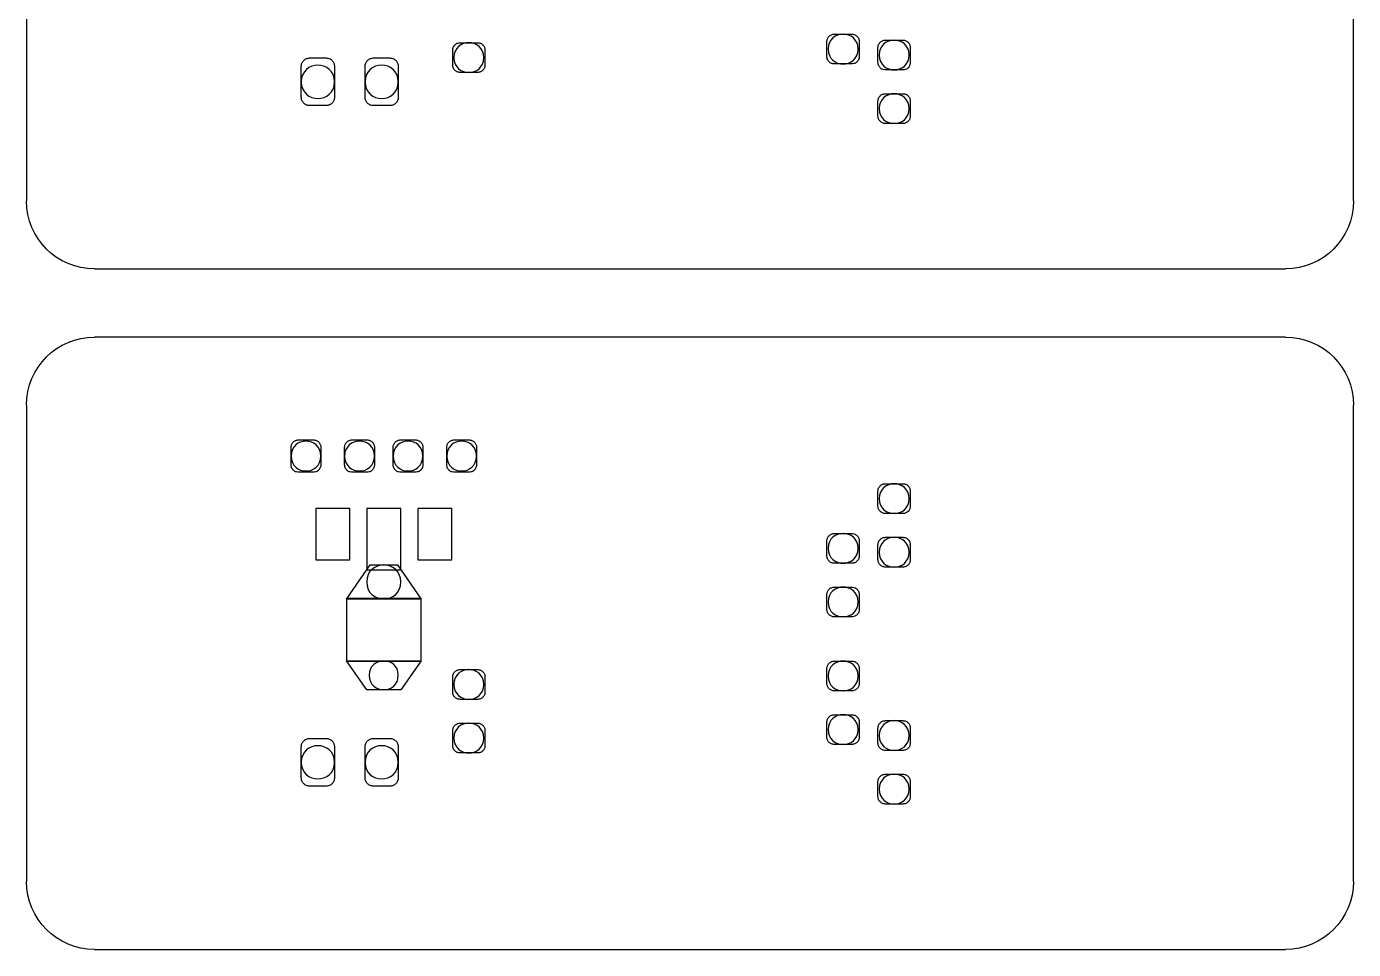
# Model space of a CAD drawing. Extents: x 5 to 105, y 5 to 103.
# Drawn here: x 66.05 to 105.05, y 24.95 to 52.08 of the extents above; entities that cross this region are included whole.
import ezdxf

# ---------------------------------------------------------------- set-up
doc = ezdxf.new("R2010")
doc.units = 0
doc.layers.get('0').update_dxf_attribs({"linetype": 'CONTINUOUS'})

msp = doc.modelspace()

# ---------------------------------------------------------------- linework, layer by layer
at = {"color": 5}
for points in [[(66.054877, 60.95476), (66.054877, 46.955271)], [(105.054748, 46.955271), (105.054748, 60.95476)], [(68.054416, 44.95436), (103.055209, 44.95436)], [(103.055209, 42.954822), (68.054416, 42.954822)], [(66.054877, 40.955283), (66.054877, 26.954422)], [(105.054748, 26.954422), (105.054748, 40.955283)], [(68.054416, 24.954883), (103.055209, 24.954883)]]:
    msp.add_lwpolyline(points, dxfattribs=at)
at = {"color": 7}
for points in [[(79.332281, 51.603396), (79.354329, 51.60064), (79.375, 51.595128), (79.394293, 51.588238), (79.414963, 51.578591), (79.432878, 51.567567), (79.449414, 51.555165), (79.465951, 51.541384), (79.493511, 51.508311), (79.504536, 51.489019), (79.512804, 51.469726), (79.521072, 51.449056), (79.52934, 51.407715), (79.52934, 50.92678), (79.521072, 50.885438), (79.512804, 50.864768), (79.504536, 50.845475), (79.493511, 50.827561), (79.479731, 50.809646), (79.465951, 50.794488), (79.449414, 50.779329), (79.432878, 50.766927), (79.414963, 50.755903), (79.394293, 50.746256), (79.375, 50.739366), (79.354329, 50.733854), (79.332281, 50.731098), (79.31161, 50.72972), (78.79898, 50.72972), (78.776932, 50.731098), (78.756261, 50.733854), (78.73559, 50.739366), (78.71492, 50.746256), (78.695627, 50.755903), (78.677713, 50.766927), (78.659798, 50.779329), (78.629481, 50.809646), (78.617079, 50.827561), (78.606055, 50.845475), (78.596409, 50.864768), (78.589518, 50.885438), (78.584006, 50.906109), (78.58125, 50.92678), (78.579872, 50.948828), (78.579872, 51.385666), (78.58125, 51.407715), (78.584006, 51.428385), (78.589518, 51.449056), (78.596409, 51.469726), (78.606055, 51.489019), (78.617079, 51.508311), (78.629481, 51.524848), (78.64464, 51.541384), (78.659798, 51.555165), (78.677713, 51.567567), (78.695627, 51.578591), (78.71492, 51.588238), (78.73559, 51.595128), (78.756261, 51.60064), (78.776932, 51.603396), (78.79898, 51.604774), (79.31161, 51.604774)], [(90.33316, 51.854199), (90.35383, 51.851443), (90.374501, 51.845931), (90.395171, 51.837663), (90.414464, 51.829395), (90.432378, 51.81837), (90.450293, 51.805968), (90.48061, 51.775651), (90.493012, 51.757737), (90.504036, 51.739822), (90.513683, 51.72053), (90.520573, 51.699859), (90.526085, 51.679188), (90.528841, 51.65714), (90.530219, 51.636469), (90.530219, 51.198253), (90.528841, 51.177582), (90.526085, 51.155534), (90.520573, 51.134863), (90.513683, 51.115571), (90.504036, 51.096278), (90.493012, 51.076986), (90.48061, 51.060449), (90.465451, 51.043913), (90.450293, 51.030132), (90.432378, 51.016352), (90.414464, 51.005328), (90.395171, 50.99706), (90.374501, 50.988791), (90.33316, 50.980523), (89.77781, 50.980523), (89.755762, 50.984657), (89.735091, 50.988791), (89.714421, 50.99706), (89.695128, 51.005328), (89.677214, 51.016352), (89.659299, 51.030132), (89.644141, 51.043913), (89.628982, 51.060449), (89.61658, 51.076986), (89.605556, 51.096278), (89.589019, 51.134863), (89.583507, 51.155534), (89.580751, 51.177582), (89.579373, 51.198253), (89.579373, 51.636469), (89.580751, 51.65714), (89.583507, 51.679188), (89.589019, 51.699859), (89.597288, 51.72053), (89.605556, 51.739822), (89.61658, 51.757737), (89.628982, 51.775651), (89.659299, 51.805968), (89.677214, 51.81837), (89.695128, 51.829395), (89.714421, 51.837663), (89.735091, 51.845931), (89.755762, 51.851443), (89.77781, 51.854199), (89.798481, 51.855577), (90.311111, 51.855577)], [(91.832465, 51.679188), (91.854514, 51.676432), (91.875185, 51.67092), (91.91377, 51.654384), (91.933062, 51.643359), (91.949598, 51.630957), (91.966135, 51.615799), (91.979915, 51.60064), (91.993696, 51.582726), (92.00472, 51.564811), (92.012988, 51.545519), (92.019878, 51.524848), (92.025391, 51.504178), (92.029525, 51.482129), (92.029525, 51.002572), (92.025391, 50.980523), (92.019878, 50.959852), (92.012988, 50.94056), (92.00472, 50.921267), (91.993696, 50.901975), (91.966135, 50.868902), (91.933062, 50.841341), (91.91377, 50.830317), (91.875185, 50.81378), (91.854514, 50.809646), (91.832465, 50.805512), (91.277116, 50.805512), (91.235775, 50.81378), (91.215104, 50.822049), (91.195812, 50.830317), (91.176519, 50.841341), (91.143446, 50.868902), (91.129666, 50.885438), (91.117263, 50.901975), (91.106239, 50.921267), (91.096593, 50.94056), (91.089703, 50.959852), (91.08419, 50.980523), (91.081435, 51.002572), (91.080057, 51.023242), (91.080057, 51.461458), (91.081435, 51.482129), (91.08419, 51.504178), (91.089703, 51.524848), (91.096593, 51.545519), (91.106239, 51.564811), (91.117263, 51.582726), (91.129666, 51.60064), (91.143446, 51.615799), (91.159983, 51.630957), (91.176519, 51.643359), (91.195812, 51.654384), (91.215104, 51.662652), (91.235775, 51.67092), (91.256445, 51.676432), (91.277116, 51.679188), (91.299164, 51.680566), (91.811795, 51.680566)], [(74.885352, 51.154156), (74.908778, 51.150022), (74.932205, 51.144509), (74.954253, 51.136241), (74.976302, 51.126595), (74.996973, 51.114193), (75.016265, 51.099034), (75.03418, 51.083876), (75.049338, 51.065961), (75.064497, 51.046669), (75.075521, 51.025998), (75.086545, 51.00395), (75.094814, 50.981901), (75.100326, 50.958474), (75.10446, 50.935048), (75.10446, 49.974555), (75.100326, 49.951128), (75.094814, 49.927702), (75.086545, 49.905653), (75.075521, 49.883605), (75.064497, 49.862934), (75.049338, 49.843641), (75.03418, 49.825727), (75.016265, 49.810568), (74.996973, 49.79541), (74.976302, 49.784386), (74.954253, 49.773362), (74.932205, 49.765093), (74.908778, 49.759581), (74.885352, 49.756825), (74.860547, 49.755447), (74.374099, 49.755447), (74.349295, 49.756825), (74.325868, 49.759581), (74.302441, 49.765093), (74.280393, 49.773362), (74.258344, 49.784386), (74.237674, 49.79541), (74.201845, 49.825727), (74.185308, 49.843641), (74.171528, 49.862934), (74.159126, 49.883605), (74.148101, 49.905653), (74.139833, 49.927702), (74.134321, 49.951128), (74.131565, 49.974555), (74.130187, 49.99936), (74.130187, 50.911621), (74.131565, 50.935048), (74.134321, 50.958474), (74.139833, 50.981901), (74.148101, 51.00395), (74.159126, 51.025998), (74.171528, 51.046669), (74.185308, 51.065961), (74.201845, 51.083876), (74.237674, 51.114193), (74.258344, 51.126595), (74.280393, 51.136241), (74.302441, 51.144509), (74.325868, 51.150022), (74.349295, 51.154156), (74.374099, 51.155534), (74.860547, 51.155534)], [(76.759484, 51.154156), (76.784288, 51.150022), (76.806337, 51.144509), (76.829763, 51.136241), (76.851812, 51.126595), (76.871105, 51.114193), (76.890397, 51.099034), (76.908312, 51.083876), (76.924848, 51.065961), (76.938628, 51.046669), (76.951031, 51.025998), (76.962055, 51.00395), (76.968945, 50.981901), (76.975836, 50.958474), (76.978591, 50.935048), (76.97997, 50.911621), (76.97997, 49.99936), (76.978591, 49.974555), (76.975836, 49.951128), (76.968945, 49.927702), (76.962055, 49.905653), (76.951031, 49.883605), (76.938628, 49.862934), (76.924848, 49.843641), (76.908312, 49.825727), (76.890397, 49.810568), (76.871105, 49.79541), (76.851812, 49.784386), (76.829763, 49.773362), (76.806337, 49.765093), (76.784288, 49.759581), (76.759484, 49.756825), (76.736057, 49.755447), (76.248231, 49.755447), (76.224805, 49.756825), (76.201378, 49.759581), (76.177951, 49.765093), (76.155903, 49.773362), (76.133854, 49.784386), (76.113184, 49.79541), (76.093891, 49.810568), (76.075977, 49.825727), (76.060818, 49.843641), (76.04566, 49.862934), (76.033257, 49.883605), (76.023611, 49.905653), (76.015343, 49.927702), (76.009831, 49.951128), (76.005697, 49.974555), (76.004319, 49.99936), (76.004319, 50.911621), (76.005697, 50.935048), (76.009831, 50.958474), (76.015343, 50.981901), (76.023611, 51.00395), (76.033257, 51.025998), (76.04566, 51.046669), (76.060818, 51.065961), (76.075977, 51.083876), (76.093891, 51.099034), (76.113184, 51.114193), (76.133854, 51.126595), (76.155903, 51.136241), (76.177951, 51.144509), (76.201378, 51.150022), (76.224805, 51.154156), (76.248231, 51.155534), (76.736057, 51.155534)], [(91.832465, 50.104091), (91.854514, 50.101335), (91.875185, 50.095822), (91.894477, 50.088932), (91.91377, 50.079286), (91.933062, 50.068262), (91.949598, 50.055859), (91.966135, 50.040701), (91.979915, 50.025542), (91.993696, 50.007628), (92.00472, 49.989714), (92.012988, 49.970421), (92.019878, 49.949751), (92.025391, 49.92908), (92.029525, 49.907031), (92.029525, 49.427474), (92.025391, 49.405425), (92.019878, 49.384755), (92.012988, 49.365462), (92.00472, 49.34617), (91.993696, 49.326877), (91.966135, 49.293804), (91.933062, 49.266244), (91.91377, 49.255219), (91.894477, 49.246951), (91.875185, 49.240061), (91.854514, 49.234549), (91.832465, 49.230414), (91.277116, 49.230414), (91.256445, 49.234549), (91.235775, 49.240061), (91.215104, 49.246951), (91.195812, 49.255219), (91.176519, 49.266244), (91.143446, 49.293804), (91.129666, 49.310341), (91.117263, 49.326877), (91.106239, 49.34617), (91.096593, 49.365462), (91.089703, 49.384755), (91.08419, 49.405425), (91.081435, 49.427474), (91.080057, 49.448145), (91.080057, 49.886361), (91.081435, 49.907031), (91.08419, 49.92908), (91.089703, 49.949751), (91.096593, 49.970421), (91.106239, 49.989714), (91.117263, 50.007628), (91.129666, 50.025542), (91.143446, 50.040701), (91.159983, 50.055859), (91.176519, 50.068262), (91.195812, 50.079286), (91.215104, 50.088932), (91.235775, 50.095822), (91.256445, 50.101335), (91.277116, 50.104091), (91.299164, 50.105469), (91.811795, 50.105469)], [(74.507769, 39.928657), (74.52844, 39.925901), (74.54911, 39.920388), (74.569781, 39.913498), (74.589073, 39.903852), (74.608366, 39.892828), (74.624902, 39.880425), (74.641439, 39.865267), (74.655219, 39.850108), (74.667622, 39.832194), (74.678646, 39.81428), (74.688292, 39.794987), (74.695182, 39.774316), (74.700694, 39.753646), (74.703451, 39.732975), (74.704829, 39.710927), (74.704829, 39.198296), (74.703451, 39.177626), (74.700694, 39.155577), (74.695182, 39.134907), (74.688292, 39.115614), (74.678646, 39.094943), (74.667622, 39.077029), (74.655219, 39.060493), (74.641439, 39.043956), (74.608366, 39.016395), (74.589073, 39.005371), (74.569781, 38.997103), (74.54911, 38.988835), (74.507769, 38.980566), (74.026834, 38.980566), (73.985493, 38.988835), (73.964822, 38.997103), (73.94553, 39.005371), (73.927615, 39.016395), (73.909701, 39.030176), (73.894542, 39.043956), (73.879384, 39.060493), (73.866981, 39.077029), (73.855957, 39.094943), (73.846311, 39.115614), (73.839421, 39.134907), (73.833909, 39.155577), (73.831152, 39.177626), (73.829774, 39.198296), (73.829774, 39.710927), (73.831152, 39.732975), (73.833909, 39.753646), (73.839421, 39.774316), (73.846311, 39.794987), (73.855957, 39.81428), (73.866981, 39.832194), (73.879384, 39.850108), (73.909701, 39.880425), (73.927615, 39.892828), (73.94553, 39.903852), (73.964822, 39.913498), (73.985493, 39.920388), (74.006163, 39.925901), (74.026834, 39.928657), (74.048882, 39.930035), (74.48572, 39.930035)], [(76.082867, 39.928657), (76.103538, 39.925901), (76.124208, 39.920388), (76.144878, 39.913498), (76.164171, 39.903852), (76.182086, 39.892828), (76.2, 39.880425), (76.216536, 39.865267), (76.230317, 39.850108), (76.242719, 39.832194), (76.253744, 39.81428), (76.26339, 39.794987), (76.27028, 39.774316), (76.275792, 39.753646), (76.278548, 39.732975), (76.279926, 39.710927), (76.279926, 39.198296), (76.278548, 39.177626), (76.275792, 39.155577), (76.27028, 39.134907), (76.26339, 39.115614), (76.253744, 39.094943), (76.242719, 39.077029), (76.230317, 39.060493), (76.216536, 39.043956), (76.2, 39.030176), (76.182086, 39.016395), (76.164171, 39.005371), (76.144878, 38.997103), (76.124208, 38.988835), (76.082867, 38.980566), (75.601932, 38.980566), (75.56059, 38.988835), (75.53992, 38.997103), (75.520627, 39.005371), (75.502713, 39.016395), (75.484798, 39.030176), (75.46964, 39.043956), (75.454481, 39.060493), (75.442079, 39.077029), (75.431055, 39.094943), (75.421409, 39.115614), (75.414518, 39.134907), (75.409006, 39.155577), (75.40625, 39.177626), (75.404872, 39.198296), (75.404872, 39.710927), (75.40625, 39.732975), (75.409006, 39.753646), (75.414518, 39.774316), (75.421409, 39.794987), (75.431055, 39.81428), (75.442079, 39.832194), (75.454481, 39.850108), (75.484798, 39.880425), (75.502713, 39.892828), (75.520627, 39.903852), (75.53992, 39.913498), (75.56059, 39.920388), (75.581261, 39.925901), (75.601932, 39.928657), (75.62398, 39.930035), (76.060818, 39.930035)], [(77.507758, 39.928657), (77.528429, 39.925901), (77.549099, 39.920388), (77.56977, 39.913498), (77.589062, 39.903852), (77.608355, 39.892828), (77.624892, 39.880425), (77.641428, 39.865267), (77.655208, 39.850108), (77.667611, 39.832194), (77.678635, 39.81428), (77.688281, 39.794987), (77.695171, 39.774316), (77.700684, 39.753646), (77.70344, 39.732975), (77.704818, 39.710927), (77.704818, 39.198296), (77.70344, 39.177626), (77.700684, 39.155577), (77.695171, 39.134907), (77.688281, 39.115614), (77.678635, 39.094943), (77.667611, 39.077029), (77.655208, 39.060493), (77.641428, 39.043956), (77.608355, 39.016395), (77.589062, 39.005371), (77.56977, 38.997103), (77.549099, 38.988835), (77.507758, 38.980566), (77.026823, 38.980566), (76.985482, 38.988835), (76.964811, 38.997103), (76.945519, 39.005371), (76.927604, 39.016395), (76.90969, 39.030176), (76.894531, 39.043956), (76.879373, 39.060493), (76.86697, 39.077029), (76.855946, 39.094943), (76.8463, 39.115614), (76.83941, 39.134907), (76.833898, 39.155577), (76.831142, 39.177626), (76.829763, 39.198296), (76.829763, 39.710927), (76.831142, 39.732975), (76.833898, 39.753646), (76.83941, 39.774316), (76.8463, 39.794987), (76.855946, 39.81428), (76.86697, 39.832194), (76.879373, 39.850108), (76.90969, 39.880425), (76.927604, 39.892828), (76.945519, 39.903852), (76.964811, 39.913498), (76.985482, 39.920388), (77.006152, 39.925901), (77.026823, 39.928657), (77.048872, 39.930035), (77.48571, 39.930035)], [(79.082856, 39.928657), (79.103527, 39.925901), (79.124197, 39.920388), (79.144868, 39.913498), (79.16416, 39.903852), (79.183453, 39.892828), (79.199989, 39.880425), (79.216526, 39.865267), (79.230306, 39.850108), (79.242708, 39.832194), (79.253733, 39.81428), (79.263379, 39.794987), (79.270269, 39.774316), (79.275781, 39.753646), (79.278538, 39.732975), (79.279915, 39.710927), (79.279915, 39.198296), (79.278538, 39.177626), (79.275781, 39.155577), (79.270269, 39.134907), (79.263379, 39.115614), (79.253733, 39.094943), (79.242708, 39.077029), (79.230306, 39.060493), (79.216526, 39.043956), (79.183453, 39.016395), (79.16416, 39.005371), (79.144868, 38.997103), (79.124197, 38.988835), (79.082856, 38.980566), (78.601921, 38.980566), (78.560579, 38.988835), (78.539909, 38.997103), (78.520616, 39.005371), (78.502702, 39.016395), (78.484788, 39.030176), (78.469629, 39.043956), (78.45447, 39.060493), (78.442068, 39.077029), (78.431044, 39.094943), (78.421398, 39.115614), (78.414507, 39.134907), (78.408995, 39.155577), (78.406239, 39.177626), (78.404861, 39.198296), (78.404861, 39.710927), (78.406239, 39.732975), (78.408995, 39.753646), (78.414507, 39.774316), (78.421398, 39.794987), (78.431044, 39.81428), (78.442068, 39.832194), (78.45447, 39.850108), (78.484788, 39.880425), (78.502702, 39.892828), (78.520616, 39.903852), (78.539909, 39.913498), (78.560579, 39.920388), (78.58125, 39.925901), (78.601921, 39.928657), (78.623969, 39.930035), (79.060807, 39.930035)], [(91.832465, 38.641569), (91.854514, 38.638813), (91.875185, 38.633301), (91.894477, 38.62641), (91.91377, 38.616764), (91.933062, 38.60574), (91.949598, 38.593337), (91.966135, 38.578179), (91.979915, 38.563021), (91.993696, 38.545106), (92.00472, 38.527192), (92.012988, 38.507899), (92.019878, 38.487229), (92.025391, 38.466558), (92.029525, 38.444509), (92.029525, 37.964952), (92.025391, 37.942903), (92.019878, 37.922233), (92.012988, 37.90294), (92.00472, 37.883648), (91.993696, 37.864355), (91.966135, 37.831282), (91.933062, 37.803722), (91.91377, 37.792697), (91.894477, 37.784429), (91.875185, 37.777539), (91.854514, 37.772027), (91.832465, 37.767893), (91.277116, 37.767893), (91.256445, 37.772027), (91.235775, 37.777539), (91.215104, 37.784429), (91.195812, 37.792697), (91.176519, 37.803722), (91.143446, 37.831282), (91.129666, 37.847819), (91.117263, 37.864355), (91.106239, 37.883648), (91.096593, 37.90294), (91.089703, 37.922233), (91.08419, 37.942903), (91.081435, 37.964952), (91.080057, 37.985623), (91.080057, 38.423839), (91.081435, 38.444509), (91.08419, 38.466558), (91.089703, 38.487229), (91.096593, 38.507899), (91.106239, 38.527192), (91.117263, 38.545106), (91.129666, 38.563021), (91.143446, 38.578179), (91.159983, 38.593337), (91.176519, 38.60574), (91.195812, 38.616764), (91.215104, 38.62641), (91.235775, 38.633301), (91.256445, 38.638813), (91.277116, 38.641569), (91.299164, 38.642947), (91.811795, 38.642947)], [(74.554623, 36.409147), (75.555078, 36.409147), (75.555078, 37.909831), (74.554623, 37.909831)], [(76.055306, 36.112869), (77.055762, 36.112869), (77.055762, 37.912587), (76.055306, 37.912587)], [(77.554612, 36.409147), (78.555067, 36.409147), (78.555067, 37.909831), (77.554612, 37.909831)], [(90.33316, 37.17947), (90.374501, 37.171202), (90.395171, 37.162934), (90.414464, 37.154666), (90.432378, 37.143641), (90.450293, 37.129861), (90.465451, 37.116081), (90.48061, 37.099544), (90.493012, 37.083008), (90.504036, 37.063715), (90.513683, 37.044423), (90.520573, 37.02513), (90.526085, 37.00446), (90.528841, 36.982411), (90.530219, 36.96174), (90.530219, 36.523524), (90.528841, 36.502854), (90.526085, 36.480805), (90.520573, 36.460134), (90.513683, 36.439464), (90.504036, 36.420171), (90.493012, 36.402257), (90.48061, 36.384343), (90.450293, 36.354026), (90.432378, 36.341623), (90.414464, 36.330599), (90.395171, 36.320953), (90.374501, 36.314062), (90.35383, 36.30855), (90.33316, 36.305794), (90.311111, 36.304416), (89.798481, 36.304416), (89.77781, 36.305794), (89.755762, 36.30855), (89.735091, 36.314062), (89.714421, 36.320953), (89.695128, 36.330599), (89.677214, 36.341623), (89.659299, 36.354026), (89.628982, 36.384343), (89.61658, 36.402257), (89.605556, 36.420171), (89.597288, 36.439464), (89.589019, 36.460134), (89.583507, 36.480805), (89.580751, 36.502854), (89.579373, 36.523524), (89.579373, 36.96174), (89.580751, 36.982411), (89.583507, 37.00446), (89.589019, 37.02513), (89.605556, 37.063715), (89.61658, 37.083008), (89.628982, 37.099544), (89.644141, 37.116081), (89.659299, 37.129861), (89.677214, 37.143641), (89.695128, 37.154666), (89.714421, 37.162934), (89.735091, 37.171202), (89.755762, 37.175336), (89.77781, 37.17947)], [(91.832465, 37.066471), (91.854514, 37.063715), (91.875185, 37.058203), (91.894477, 37.051313), (91.91377, 37.041667), (91.933062, 37.030642), (91.949598, 37.01824), (91.966135, 37.003082), (91.979915, 36.987923), (91.993696, 36.970009), (92.00472, 36.952094), (92.012988, 36.932802), (92.019878, 36.912131), (92.025391, 36.891461), (92.029525, 36.87079), (92.029525, 36.389855), (92.025391, 36.369184), (92.019878, 36.347135), (92.012988, 36.327843), (92.00472, 36.30855), (91.993696, 36.289258), (91.966135, 36.256185), (91.949598, 36.242405), (91.933062, 36.230002), (91.91377, 36.218978), (91.894477, 36.209332), (91.875185, 36.202441), (91.854514, 36.196929), (91.832465, 36.194173), (91.811795, 36.192795), (91.299164, 36.192795), (91.277116, 36.194173), (91.256445, 36.196929), (91.235775, 36.202441), (91.215104, 36.209332), (91.195812, 36.218978), (91.176519, 36.230002), (91.159983, 36.242405), (91.143446, 36.256185), (91.129666, 36.272721), (91.117263, 36.289258), (91.106239, 36.30855), (91.096593, 36.327843), (91.089703, 36.347135), (91.08419, 36.369184), (91.081435, 36.389855), (91.080057, 36.411903), (91.080057, 36.848741), (91.081435, 36.87079), (91.08419, 36.891461), (91.089703, 36.912131), (91.096593, 36.932802), (91.106239, 36.952094), (91.117263, 36.970009), (91.129666, 36.987923), (91.143446, 37.003082), (91.159983, 37.01824), (91.176519, 37.030642), (91.195812, 37.041667), (91.215104, 37.051313), (91.235775, 37.058203), (91.256445, 37.063715), (91.277116, 37.066471), (91.299164, 37.067849), (91.811795, 37.067849)], [(75.454481, 35.254351), (76.154525, 36.254807), (76.955165, 36.254807), (77.655208, 35.254351)], [(90.33316, 35.604373), (90.374501, 35.596105), (90.395171, 35.587836), (90.414464, 35.579568), (90.432378, 35.568544), (90.450293, 35.554763), (90.465451, 35.540983), (90.48061, 35.524447), (90.493012, 35.50791), (90.504036, 35.489995), (90.513683, 35.469325), (90.520573, 35.450032), (90.526085, 35.429362), (90.528841, 35.407313), (90.530219, 35.386643), (90.530219, 34.948427), (90.528841, 34.927756), (90.526085, 34.905707), (90.520573, 34.885037), (90.513683, 34.864366), (90.504036, 34.845074), (90.493012, 34.827159), (90.48061, 34.810623), (90.465451, 34.794086), (90.450293, 34.780306), (90.432378, 34.766526), (90.414464, 34.755501), (90.395171, 34.747233), (90.374501, 34.738965), (90.33316, 34.730697), (90.311111, 34.729318), (89.798481, 34.729318), (89.77781, 34.730697), (89.755762, 34.734831), (89.735091, 34.738965), (89.714421, 34.747233), (89.695128, 34.755501), (89.677214, 34.766526), (89.659299, 34.780306), (89.644141, 34.794086), (89.628982, 34.810623), (89.61658, 34.827159), (89.605556, 34.845074), (89.597288, 34.864366), (89.589019, 34.885037), (89.583507, 34.905707), (89.580751, 34.927756), (89.579373, 34.948427), (89.579373, 35.386643), (89.580751, 35.407313), (89.583507, 35.429362), (89.589019, 35.450032), (89.597288, 35.469325), (89.605556, 35.489995), (89.61658, 35.50791), (89.628982, 35.524447), (89.644141, 35.540983), (89.659299, 35.554763), (89.677214, 35.568544), (89.695128, 35.579568), (89.714421, 35.587836), (89.735091, 35.596105), (89.755762, 35.600239), (89.77781, 35.604373)], [(75.454481, 33.425694), (77.65383, 33.425694), (77.65383, 35.265376), (75.454481, 35.265376)], [(77.655208, 33.436719), (77.054384, 32.586469), (76.055306, 32.586469), (75.454481, 33.436719)], [(79.332281, 33.179026), (79.354329, 33.17627), (79.375, 33.170757), (79.394293, 33.163867), (79.414963, 33.154221), (79.432878, 33.143197), (79.449414, 33.130794), (79.465951, 33.115636), (79.479731, 33.100477), (79.493511, 33.082563), (79.504536, 33.064648), (79.512804, 33.045356), (79.521072, 33.024685), (79.52934, 32.983344), (79.52934, 32.502409), (79.525206, 32.481738), (79.521072, 32.45969), (79.504536, 32.421105), (79.493511, 32.401812), (79.465951, 32.368739), (79.432878, 32.341178), (79.414963, 32.330154), (79.394293, 32.321886), (79.375, 32.314995), (79.354329, 32.309483), (79.332281, 32.306727), (79.31161, 32.305349), (78.79898, 32.305349), (78.776932, 32.306727), (78.756261, 32.309483), (78.73559, 32.314995), (78.71492, 32.321886), (78.695627, 32.330154), (78.677713, 32.341178), (78.659798, 32.354959), (78.64464, 32.368739), (78.629481, 32.385276), (78.617079, 32.401812), (78.606055, 32.421105), (78.596409, 32.440397), (78.589518, 32.45969), (78.584006, 32.481738), (78.58125, 32.502409), (78.579872, 32.523079), (78.579872, 32.961296), (78.58125, 32.983344), (78.584006, 33.004015), (78.589518, 33.024685), (78.596409, 33.045356), (78.606055, 33.064648), (78.617079, 33.082563), (78.629481, 33.100477), (78.659798, 33.130794), (78.677713, 33.143197), (78.695627, 33.154221), (78.71492, 33.163867), (78.73559, 33.170757), (78.756261, 33.17627), (78.776932, 33.179026), (78.79898, 33.180403), (79.31161, 33.180403)], [(90.33316, 33.42845), (90.35383, 33.425694), (90.374501, 33.420182), (90.395171, 33.413292), (90.414464, 33.403646), (90.432378, 33.392622), (90.450293, 33.380219), (90.465451, 33.366439), (90.48061, 33.349902), (90.493012, 33.333366), (90.504036, 33.314073), (90.513683, 33.294781), (90.520573, 33.27411), (90.526085, 33.25344), (90.528841, 33.232769), (90.530219, 33.21072), (90.530219, 32.773882), (90.528841, 32.751834), (90.526085, 32.731163), (90.520573, 32.710493), (90.513683, 32.689822), (90.504036, 32.67053), (90.493012, 32.652615), (90.48061, 32.6347), (90.450293, 32.604384), (90.432378, 32.591981), (90.414464, 32.580957), (90.395171, 32.571311), (90.374501, 32.564421), (90.35383, 32.558909), (90.33316, 32.556152), (90.311111, 32.554774), (89.798481, 32.554774), (89.77781, 32.556152), (89.755762, 32.558909), (89.735091, 32.564421), (89.714421, 32.571311), (89.695128, 32.580957), (89.677214, 32.591981), (89.659299, 32.604384), (89.628982, 32.6347), (89.61658, 32.652615), (89.605556, 32.67053), (89.597288, 32.689822), (89.589019, 32.710493), (89.583507, 32.731163), (89.580751, 32.751834), (89.579373, 32.773882), (89.579373, 33.21072), (89.580751, 33.232769), (89.583507, 33.25344), (89.589019, 33.27411), (89.597288, 33.294781), (89.605556, 33.314073), (89.61658, 33.333366), (89.628982, 33.349902), (89.644141, 33.366439), (89.659299, 33.380219), (89.677214, 33.392622), (89.695128, 33.403646), (89.714421, 33.413292), (89.735091, 33.420182), (89.755762, 33.425694), (89.77781, 33.42845), (89.798481, 33.429829), (90.311111, 33.429829)], [(79.332281, 31.603928), (79.354329, 31.601172), (79.375, 31.59566), (79.394293, 31.58877), (79.414963, 31.579123), (79.432878, 31.568099), (79.449414, 31.555697), (79.465951, 31.540538), (79.479731, 31.52538), (79.493511, 31.507465), (79.504536, 31.489551), (79.512804, 31.470258), (79.521072, 31.449587), (79.52934, 31.408247), (79.52934, 30.927311), (79.525206, 30.906641), (79.521072, 30.884592), (79.504536, 30.846007), (79.493511, 30.826714), (79.465951, 30.793641), (79.449414, 30.779861), (79.432878, 30.767459), (79.414963, 30.756435), (79.394293, 30.746788), (79.375, 30.739898), (79.354329, 30.734386), (79.332281, 30.73163), (79.31161, 30.730252), (78.79898, 30.730252), (78.776932, 30.73163), (78.756261, 30.734386), (78.73559, 30.739898), (78.71492, 30.746788), (78.695627, 30.756435), (78.677713, 30.767459), (78.659798, 30.779861), (78.64464, 30.793641), (78.629481, 30.810178), (78.617079, 30.826714), (78.606055, 30.846007), (78.596409, 30.865299), (78.589518, 30.884592), (78.584006, 30.906641), (78.58125, 30.927311), (78.579872, 30.94936), (78.579872, 31.386198), (78.58125, 31.408247), (78.584006, 31.428917), (78.589518, 31.449587), (78.596409, 31.470258), (78.606055, 31.489551), (78.617079, 31.507465), (78.629481, 31.52538), (78.659798, 31.555697), (78.677713, 31.568099), (78.695627, 31.579123), (78.71492, 31.58877), (78.73559, 31.59566), (78.756261, 31.601172), (78.776932, 31.603928), (78.79898, 31.605306), (79.31161, 31.605306)], [(90.33316, 31.853353), (90.35383, 31.850597), (90.374501, 31.845085), (90.395171, 31.838194), (90.414464, 31.828548), (90.432378, 31.817524), (90.450293, 31.805122), (90.465451, 31.791341), (90.48061, 31.774805), (90.493012, 31.758268), (90.504036, 31.738976), (90.513683, 31.719683), (90.520573, 31.700391), (90.526085, 31.678342), (90.528841, 31.657671), (90.530219, 31.635623), (90.530219, 31.198785), (90.528841, 31.176736), (90.526085, 31.156065), (90.520573, 31.135395), (90.513683, 31.114724), (90.504036, 31.095432), (90.493012, 31.077517), (90.48061, 31.059603), (90.450293, 31.029286), (90.432378, 31.016884), (90.414464, 31.005859), (90.395171, 30.996213), (90.374501, 30.989323), (90.35383, 30.983811), (90.33316, 30.981055), (90.311111, 30.979677), (89.798481, 30.979677), (89.77781, 30.981055), (89.755762, 30.983811), (89.735091, 30.989323), (89.714421, 30.996213), (89.695128, 31.005859), (89.677214, 31.016884), (89.659299, 31.029286), (89.628982, 31.059603), (89.61658, 31.077517), (89.605556, 31.095432), (89.597288, 31.114724), (89.589019, 31.135395), (89.583507, 31.156065), (89.580751, 31.176736), (89.579373, 31.198785), (89.579373, 31.635623), (89.580751, 31.657671), (89.583507, 31.678342), (89.589019, 31.700391), (89.605556, 31.738976), (89.61658, 31.758268), (89.628982, 31.774805), (89.644141, 31.791341), (89.659299, 31.805122), (89.677214, 31.817524), (89.695128, 31.828548), (89.714421, 31.838194), (89.735091, 31.845085), (89.755762, 31.850597), (89.77781, 31.853353), (89.798481, 31.854731), (90.311111, 31.854731)], [(91.832465, 31.678342), (91.854514, 31.675586), (91.875185, 31.670074), (91.894477, 31.663184), (91.91377, 31.653537), (91.933062, 31.642513), (91.949598, 31.630111), (91.966135, 31.61633), (91.993696, 31.583257), (92.00472, 31.563965), (92.012988, 31.544672), (92.019878, 31.52538), (92.025391, 31.503331), (92.029525, 31.48266), (92.029525, 31.001725), (92.025391, 30.981055), (92.019878, 30.960384), (92.012988, 30.939714), (92.00472, 30.920421), (91.993696, 30.902506), (91.979915, 30.884592), (91.966135, 30.869434), (91.949598, 30.854275), (91.933062, 30.841873), (91.91377, 30.830848), (91.894477, 30.821202), (91.875185, 30.814312), (91.854514, 30.8088), (91.832465, 30.806044), (91.811795, 30.804666), (91.299164, 30.804666), (91.277116, 30.806044), (91.256445, 30.8088), (91.235775, 30.814312), (91.215104, 30.821202), (91.195812, 30.830848), (91.176519, 30.841873), (91.159983, 30.854275), (91.143446, 30.869434), (91.129666, 30.884592), (91.117263, 30.902506), (91.106239, 30.920421), (91.096593, 30.939714), (91.089703, 30.960384), (91.08419, 30.981055), (91.081435, 31.001725), (91.080057, 31.023774), (91.080057, 31.460612), (91.081435, 31.48266), (91.08419, 31.503331), (91.089703, 31.52538), (91.096593, 31.544672), (91.106239, 31.563965), (91.117263, 31.583257), (91.129666, 31.599794), (91.143446, 31.61633), (91.159983, 31.630111), (91.176519, 31.642513), (91.195812, 31.653537), (91.215104, 31.663184), (91.235775, 31.670074), (91.256445, 31.675586), (91.277116, 31.678342), (91.299164, 31.67972), (91.811795, 31.67972)], [(74.885352, 31.15331), (74.908778, 31.150553), (74.932205, 31.145041), (74.954253, 31.136773), (74.976302, 31.125749), (74.996973, 31.113346), (75.016265, 31.099566), (75.03418, 31.08303), (75.049338, 31.066493), (75.064497, 31.0472), (75.075521, 31.02653), (75.086545, 31.004481), (75.094814, 30.982433), (75.100326, 30.959006), (75.10446, 30.935579), (75.10446, 29.975087), (75.100326, 29.95166), (75.094814, 29.928233), (75.086545, 29.904807), (75.064497, 29.863466), (75.049338, 29.844173), (75.03418, 29.826259), (75.016265, 29.809722), (74.996973, 29.795942), (74.976302, 29.783539), (74.954253, 29.773893), (74.932205, 29.765625), (74.908778, 29.760113), (74.885352, 29.755979), (74.860547, 29.754601), (74.374099, 29.754601), (74.349295, 29.755979), (74.325868, 29.760113), (74.302441, 29.765625), (74.280393, 29.773893), (74.258344, 29.783539), (74.237674, 29.795942), (74.219759, 29.809722), (74.201845, 29.826259), (74.185308, 29.844173), (74.171528, 29.863466), (74.159126, 29.884136), (74.148101, 29.904807), (74.139833, 29.928233), (74.134321, 29.95166), (74.131565, 29.975087), (74.130187, 29.998513), (74.130187, 30.910775), (74.131565, 30.935579), (74.134321, 30.959006), (74.139833, 30.982433), (74.148101, 31.004481), (74.159126, 31.02653), (74.171528, 31.0472), (74.185308, 31.066493), (74.201845, 31.08303), (74.219759, 31.099566), (74.237674, 31.113346), (74.258344, 31.125749), (74.280393, 31.136773), (74.302441, 31.145041), (74.325868, 31.150553), (74.349295, 31.15331), (74.374099, 31.154687), (74.860547, 31.154687)], [(76.759484, 31.15331), (76.784288, 31.150553), (76.806337, 31.145041), (76.829763, 31.136773), (76.851812, 31.125749), (76.871105, 31.113346), (76.890397, 31.099566), (76.908312, 31.08303), (76.924848, 31.066493), (76.938628, 31.0472), (76.951031, 31.02653), (76.962055, 31.004481), (76.968945, 30.982433), (76.975836, 30.959006), (76.978591, 30.935579), (76.97997, 30.910775), (76.97997, 29.998513), (76.978591, 29.975087), (76.975836, 29.95166), (76.962055, 29.904807), (76.951031, 29.884136), (76.938628, 29.863466), (76.924848, 29.844173), (76.908312, 29.826259), (76.890397, 29.809722), (76.871105, 29.795942), (76.851812, 29.783539), (76.829763, 29.773893), (76.806337, 29.765625), (76.784288, 29.760113), (76.759484, 29.755979), (76.736057, 29.754601), (76.248231, 29.754601), (76.224805, 29.755979), (76.201378, 29.760113), (76.177951, 29.765625), (76.155903, 29.773893), (76.133854, 29.783539), (76.113184, 29.795942), (76.093891, 29.809722), (76.075977, 29.826259), (76.060818, 29.844173), (76.04566, 29.863466), (76.033257, 29.884136), (76.023611, 29.904807), (76.015343, 29.928233), (76.009831, 29.95166), (76.005697, 29.975087), (76.004319, 29.998513), (76.004319, 30.910775), (76.005697, 30.935579), (76.009831, 30.959006), (76.015343, 30.982433), (76.023611, 31.004481), (76.033257, 31.02653), (76.04566, 31.0472), (76.060818, 31.066493), (76.075977, 31.08303), (76.093891, 31.099566), (76.113184, 31.113346), (76.133854, 31.125749), (76.155903, 31.136773), (76.177951, 31.145041), (76.201378, 31.150553), (76.224805, 31.15331), (76.248231, 31.154687), (76.736057, 31.154687)], [(91.832465, 30.103244), (91.854514, 30.100488), (91.875185, 30.094976), (91.894477, 30.088086), (91.91377, 30.079818), (91.933062, 30.068793), (91.966135, 30.041233), (91.993696, 30.00816), (92.00472, 29.988867), (92.012988, 29.969575), (92.019878, 29.950282), (92.025391, 29.928233), (92.029525, 29.907563), (92.029525, 29.426627), (92.025391, 29.405957), (92.019878, 29.385286), (92.012988, 29.364616), (92.00472, 29.345323), (91.993696, 29.327409), (91.979915, 29.309494), (91.966135, 29.294336), (91.949598, 29.279178), (91.933062, 29.266775), (91.91377, 29.255751), (91.894477, 29.246105), (91.875185, 29.239214), (91.854514, 29.233702), (91.832465, 29.230946), (91.811795, 29.229568), (91.299164, 29.229568), (91.277116, 29.230946), (91.256445, 29.233702), (91.235775, 29.239214), (91.215104, 29.246105), (91.195812, 29.255751), (91.176519, 29.266775), (91.159983, 29.279178), (91.143446, 29.294336), (91.129666, 29.309494), (91.117263, 29.327409), (91.106239, 29.345323), (91.096593, 29.364616), (91.089703, 29.385286), (91.08419, 29.405957), (91.081435, 29.426627), (91.080057, 29.448676), (91.080057, 29.886892), (91.081435, 29.907563), (91.08419, 29.928233), (91.089703, 29.950282), (91.096593, 29.969575), (91.106239, 29.988867), (91.117263, 30.00816), (91.129666, 30.024696), (91.143446, 30.041233), (91.176519, 30.068793), (91.195812, 30.079818), (91.215104, 30.088086), (91.235775, 30.094976), (91.256445, 30.100488), (91.277116, 30.103244), (91.299164, 30.104622), (91.811795, 30.104622)]]:
    msp.add_lwpolyline(points, close=True, dxfattribs=at)
for points in [[(90.493012, 51.417361), (90.493012, 52.000271), (89.617958, 52.000271), (89.617958, 51.417361)], [(79.492133, 51.167936), (79.492133, 51.750846), (78.617079, 51.750846), (78.617079, 51.167936)], [(91.992318, 51.24235), (91.992318, 51.82526), (91.117263, 51.82526), (91.117263, 51.24235)], [(75.10446, 50.45549), (75.10446, 51.104546), (74.130187, 51.104546), (74.130187, 50.45549)], [(76.97997, 50.45549), (76.97997, 51.104546), (76.004319, 51.104546), (76.004319, 50.45549)], [(78.617079, 51.167936), (78.617079, 50.583648), (79.492133, 50.583648), (79.492133, 51.167936)], [(89.617958, 51.417361), (89.617958, 50.834451), (90.493012, 50.834451), (90.493012, 51.417361)], [(91.117263, 51.24235), (91.117263, 50.65944), (91.992318, 50.65944), (91.992318, 51.24235)], [(74.130187, 50.45549), (74.130187, 49.805056), (75.10446, 49.805056), (75.10446, 50.45549)], [(76.004319, 50.45549), (76.004319, 49.805056), (76.97997, 49.805056), (76.97997, 50.45549)], [(91.992318, 49.667252), (91.992318, 50.250163), (91.117263, 50.250163), (91.117263, 49.667252)], [(91.117263, 49.667252), (91.117263, 49.084343), (91.992318, 49.084343), (91.992318, 49.667252)], [(74.704829, 39.454612), (74.704829, 40.0389), (73.829774, 40.0389), (73.829774, 39.454612)], [(76.279926, 39.454612), (76.279926, 40.0389), (75.404872, 40.0389), (75.404872, 39.454612)], [(77.704818, 39.454612), (77.704818, 40.0389), (76.829763, 40.0389), (76.829763, 39.454612)], [(79.279915, 39.454612), (79.279915, 40.0389), (78.404861, 40.0389), (78.404861, 39.454612)], [(73.829774, 39.454612), (73.829774, 38.871701), (74.704829, 38.871701), (74.704829, 39.454612)], [(75.404872, 39.454612), (75.404872, 38.871701), (76.279926, 38.871701), (76.279926, 39.454612)], [(76.829763, 39.454612), (76.829763, 38.871701), (77.704818, 38.871701), (77.704818, 39.454612)], [(78.404861, 39.454612), (78.404861, 38.871701), (79.279915, 38.871701), (79.279915, 39.454612)], [(91.992318, 38.204731), (91.992318, 38.787641), (91.117263, 38.787641), (91.117263, 38.204731)], [(91.117263, 38.204731), (91.117263, 37.621821), (91.992318, 37.621821), (91.992318, 38.204731)], [(90.493012, 36.742632), (90.493012, 37.325542), (89.617958, 37.325542), (89.617958, 36.742632)], [(91.992318, 36.629633), (91.992318, 37.213921), (91.117263, 37.213921), (91.117263, 36.629633)], [(89.617958, 36.742632), (89.617958, 36.159722), (90.493012, 36.159722), (90.493012, 36.742632)], [(77.054384, 35.754579), (77.054384, 36.421549), (76.055306, 36.421549), (76.055306, 35.754579)], [(91.117263, 36.629633), (91.117263, 36.046723), (91.992318, 36.046723), (91.992318, 36.629633)], [(76.055306, 35.754579), (76.055306, 35.088987), (77.054384, 35.088987), (77.054384, 35.754579)], [(90.493012, 35.167535), (90.493012, 35.750445), (89.617958, 35.750445), (89.617958, 35.167535)], [(89.617958, 35.167535), (89.617958, 34.584624), (90.493012, 34.584624), (90.493012, 35.167535)], [(76.97997, 33.012283), (76.97997, 33.578657), (76.12972, 33.578657), (76.12972, 33.012283)], [(90.493012, 32.99299), (90.493012, 33.575901), (89.617958, 33.575901), (89.617958, 32.99299)], [(79.492133, 32.742187), (79.492133, 33.326476), (78.617079, 33.326476), (78.617079, 32.742187)], [(76.12972, 33.012283), (76.12972, 32.444531), (76.97997, 32.444531), (76.97997, 33.012283)], [(89.617958, 32.99299), (89.617958, 32.408702), (90.493012, 32.408702), (90.493012, 32.99299)], [(78.617079, 32.742187), (78.617079, 32.159277), (79.492133, 32.159277), (79.492133, 32.742187)], [(90.493012, 31.417893), (90.493012, 32.000803), (89.617958, 32.000803), (89.617958, 31.417893)], [(79.492133, 31.16709), (79.492133, 31.751378), (78.617079, 31.751378), (78.617079, 31.16709)], [(91.992318, 31.242882), (91.992318, 31.825792), (91.117263, 31.825792), (91.117263, 31.242882)], [(89.617958, 31.417893), (89.617958, 30.833605), (90.493012, 30.833605), (90.493012, 31.417893)], [(91.117263, 31.242882), (91.117263, 30.658594), (91.992318, 30.658594), (91.992318, 31.242882)], [(75.10446, 30.454644), (75.10446, 31.105078), (74.130187, 31.105078), (74.130187, 30.454644)], [(76.97997, 30.454644), (76.97997, 31.105078), (76.004319, 31.105078), (76.004319, 30.454644)], [(78.617079, 31.16709), (78.617079, 30.58418), (79.492133, 30.58418), (79.492133, 31.16709)], [(74.130187, 30.454644), (74.130187, 29.805588), (75.10446, 29.805588), (75.10446, 30.454644)], [(76.004319, 30.454644), (76.004319, 29.805588), (76.97997, 29.805588), (76.97997, 30.454644)], [(91.992318, 29.667784), (91.992318, 30.250694), (91.117263, 30.250694), (91.117263, 29.667784)], [(91.117263, 29.667784), (91.117263, 29.083496), (91.992318, 29.083496), (91.992318, 29.667784)]]:
    msp.add_open_spline(points, degree=3, dxfattribs=at)
at = {"color": 5}
for points in [[(68.054416, 44.95436), (66.950608, 44.95436), (66.054877, 45.850091), (66.054877, 46.955271)], [(105.054748, 46.955271), (105.054748, 45.850091), (104.159017, 44.95436), (103.055209, 44.95436)], [(66.054877, 40.955283), (66.054877, 42.059116), (66.950608, 42.954822), (68.054416, 42.954822)], [(103.055209, 42.954822), (104.159017, 42.954822), (105.054748, 42.059116), (105.054748, 40.955283)], [(68.054416, 24.954883), (66.950608, 24.954883), (66.054877, 25.850614), (66.054877, 26.954422)], [(105.054748, 26.954422), (105.054748, 25.850614), (104.159017, 24.954883), (103.055209, 24.954883)]]:
    msp.add_open_spline(points, degree=3, dxfattribs=at)

doc.saveas('drawing.dxf')
